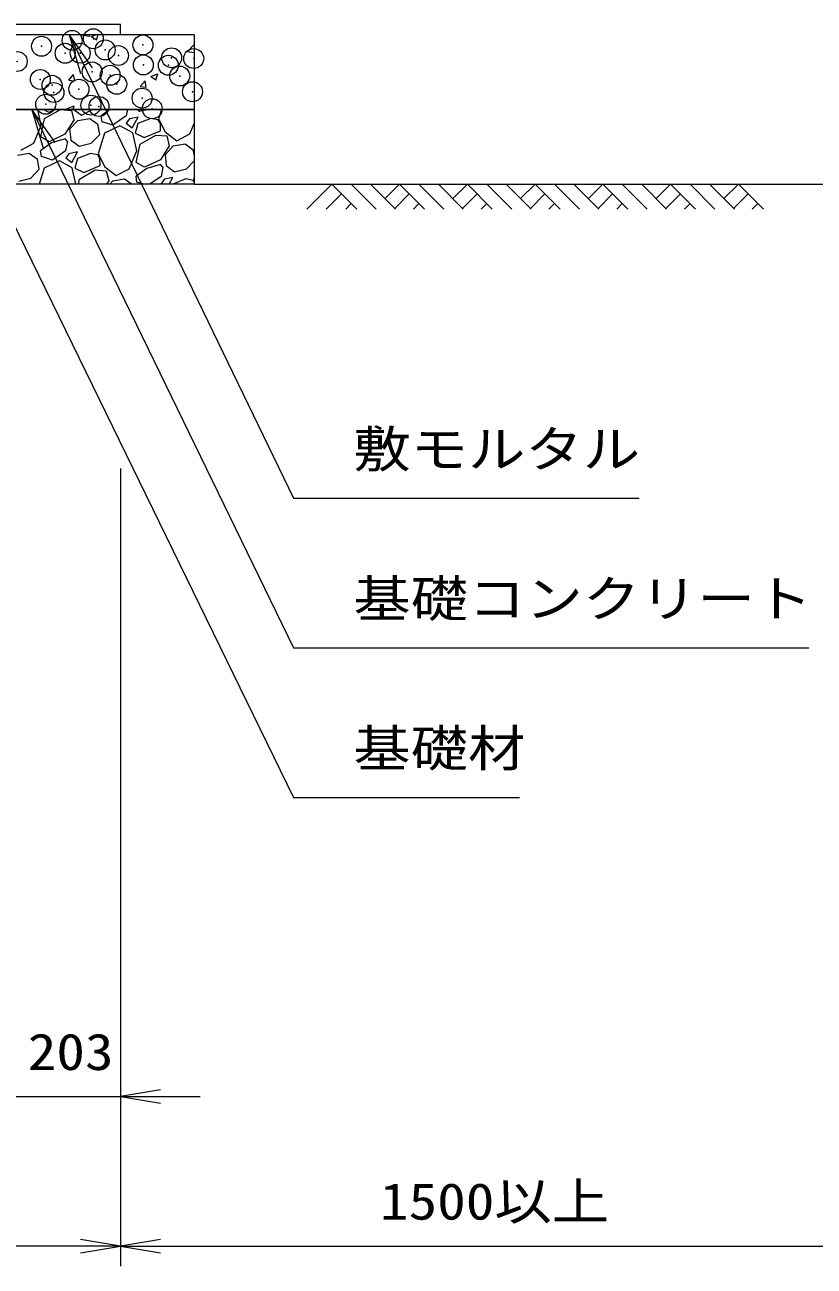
# Model space of a CAD drawing. Units: millimetres at full size; details may follow other scales. Extents: x -75200 to -41600, y 0 to 23760.
# Drawn here: x -47952 to -46369, y 13064 to 15554 of the extents above; entities that cross this region are included whole.
import ezdxf
from ezdxf.enums import TextEntityAlignment as Align

# ---------------------------------------------------------------- set-up
doc = ezdxf.new("R2010")
doc.units = ezdxf.units.MM
doc.header["$LTSCALE"] = 80.0044
doc.header["$PDMODE"] = 32
doc.header["$PDSIZE"] = 40
for name, color, linetype, lineweight in [('0_2', 4, 'Continuous', 13), ('寸法', 6, 'Continuous', 13), ('ﾊｯﾁﾝｸﾞ', 4, 'Continuous', 9)]:
    doc.layers.add(name, color=color, linetype=linetype, lineweight=lineweight)
doc.styles.add('ＭＳ ゴシック', font='')
doc.styles.get('ＭＳ ゴシック').set_extended_font_data('MS Gothic')

# ---------------------------------------------------------------- blocks, each defined once
blk = doc.blocks.new('open_arrow')
at = {"color": 0, "linetype": 'Continuous', "lineweight": -2}
blk.add_lwpolyline([(7.5, 1.25), (0, 0), (7.5, -1.25)], dxfattribs=at)

msp = doc.modelspace()

# ---------------------------------------------------------------- linework, layer by layer
at = {"layer": '0_2'}
msp.add_lwpolyline([(-47612.5, 15234), (-46260, 15234), (-46260, 17237)], dxfattribs=at)
at = {"layer": '0_2', "color": 7}
for points in [[(-48837.5, 15534), (-47760, 15534), (-47760, 15554), (-48837.5, 15554)], [(-54552.5, 15534), (-53327.5, 15534), (-53327.5, 14951), (-51927.5, 14951), (-51927.5, 15534), (-50237.5, 15534), (-50237.5, 14951), (-48837.5, 14951), (-48837.5, 15534), (-47612.5, 15534), (-47612.5, 15384), (-48687.5, 15384), (-48687.5, 14801), (-50387.5, 14801), (-50387.5, 15384), (-51777.5, 15384), (-51777.5, 14801), (-53477.5, 14801), (-53477.5, 15384), (-54552.5, 15384)], [(-47612.5, 15234), (-48687.5, 15234), (-48687.5, 15384), (-47612.5, 15384)]]:
    msp.add_lwpolyline(points, close=True, dxfattribs=at)
at = {"layer": '寸法'}
for p, q in [((-47760, 14664), (-47760, 13064)), ((-47760, 14664), (-47760, 13364)), ((-47760, 14664), (-47760, 13064)), ((-48123, 13404), (-47600, 13404)), ((-47760, 13104), (-54405, 13104)), ((-47760, 13104), (-46260, 13104))]:
    msp.add_line(p, q, dxfattribs=at)
for points in [[(-47863, 15534), (-47828.16, 15461.99), (-47413, 14604), (-46719.67, 14604)], [(-47938, 15384), (-47903.02, 15312.05), (-47413, 14304), (-46379.67, 14304)], [(-48013, 15234), (-47977.93, 15162.1), (-47413, 14004), (-46959.67, 14004)]]:
    msp.add_lwpolyline(points, dxfattribs=at)
at = {"layer": 'ﾊｯﾁﾝｸﾞ'}
for p, q in [((-47839.28, 15533.45), (-47821.5, 15530.7)), ((-47839.25, 15533.49), (-47838.76, 15534)), ((-47821.5, 15530.7), (-47821.88, 15534)), ((-47818.31, 15530.45), (-47809.07, 15534)), ((-47818.31, 15530.45), (-47808.36, 15523.74)), ((-47808.36, 15523.74), (-47804.92, 15534)), ((-47625.8, 15500.39), (-47612.5, 15514.25)), ((-47625.84, 15500.35), (-47612.5, 15498.28)), ((-47863.86, 15442.42), (-47854.22, 15453.91)), ((-47863.86, 15442.42), (-47851.91, 15441.37)), ((-47851.91, 15441.37), (-47854.22, 15453.91)), ((-47720.41, 15429.87), (-47710.77, 15441.36)), ((-47708.46, 15428.82), (-47710.77, 15441.35)), ((-47698.93, 15449.93), (-47684.92, 15455.3)), ((-47698.93, 15449.93), (-47688.98, 15443.22)), ((-47688.98, 15443.22), (-47684.93, 15455.3)), ((-47720.41, 15429.87), (-47708.46, 15428.82)), ((-47866.97, 15385.42), (-47852.97, 15390.8)), ((-47855.25, 15384), (-47852.97, 15390.8)), ((-47918.84, 15351.95), (-47925.8, 15384)), ((-47919.95, 15328.68), (-47912.12, 15365.53)), ((-47914.44, 15384), (-47903.5, 15378.59)), ((-47912.12, 15365.53), (-47880.6, 15383.73)), ((-47903.5, 15378.59), (-47890.85, 15384)), ((-47880.6, 15383.73), (-47858.54, 15381.92)), ((-47853.59, 15362.14), (-47871.35, 15334.11)), ((-47866.97, 15385.42), (-47864.86, 15384)), ((-47861.33, 15344.74), (-47845.43, 15362.01)), ((-47858.54, 15381.92), (-47853.59, 15362.14)), ((-47853.76, 15384), (-47838.53, 15372.46)), ((-47845.43, 15362.01), (-47821.83, 15365.93)), ((-47838.53, 15372.46), (-47816.13, 15384)), ((-47821.83, 15365.93), (-47805.45, 15354.37)), ((-47781.14, 15384), (-47798.93, 15371.07)), ((-47796.97, 15359.27), (-47798.93, 15371.07)), ((-47748.74, 15370.94), (-47775.23, 15352.42)), ((-47745.97, 15384), (-47748.74, 15370.94)), ((-47742.12, 15365.07), (-47748.51, 15356.53)), ((-47724.77, 15368.62), (-47742.12, 15365.07)), ((-47736.66, 15347.21), (-47724.77, 15368.62)), ((-47726.91, 15384), (-47721.69, 15380.09)), ((-47698.88, 15365.78), (-47725.23, 15355.42)), ((-47721.69, 15380.09), (-47705.57, 15384)), ((-47684.28, 15362.9), (-47698.88, 15365.78)), ((-47680.08, 15355.62), (-47684.28, 15362.9)), ((-47677.68, 15384), (-47683.77, 15364.81)), ((-47683.77, 15364.81), (-47670.28, 15338.65)), ((-47933.61, 15315.94), (-47918.84, 15351.95)), ((-47858.8, 15323.57), (-47861.33, 15344.74)), ((-47801.71, 15333.89), (-47805.45, 15354.37)), ((-47791.83, 15336.37), (-47805.01, 15294.81)), ((-47775.23, 15352.42), (-47796.97, 15359.27)), ((-47761.33, 15350.75), (-47791.83, 15336.37)), ((-47735.39, 15336.62), (-47761.33, 15350.75)), ((-47748.51, 15356.53), (-47736.66, 15347.21)), ((-47727.59, 15300.71), (-47735.39, 15336.62)), ((-47725.23, 15355.42), (-47730.36, 15336.3)), ((-47730.36, 15336.3), (-47712.26, 15327.35)), ((-47712.26, 15327.35), (-47679.84, 15341.21)), ((-47679.84, 15341.21), (-47680.08, 15355.62)), ((-47670.28, 15338.65), (-47647.28, 15321.21)), ((-47621.12, 15334.7), (-47612.5, 15355.72)), ((-47959.77, 15302.46), (-47933.61, 15315.94)), ((-47898.54, 15316.79), (-47920.17, 15301.07)), ((-47903.06, 15319.03), (-47919.95, 15328.68)), ((-47871.35, 15334.11), (-47903.06, 15319.03)), ((-47870.79, 15324.73), (-47898.54, 15316.79)), ((-47866.07, 15319.37), (-47870.79, 15324.73)), ((-47866.07, 15319.37), (-47869.99, 15300.94)), ((-47860.01, 15322.87), (-47842.94, 15310.09)), ((-47842.94, 15310.09), (-47818.83, 15315.93)), ((-47818.83, 15315.93), (-47801.71, 15333.89)), ((-47728.7, 15277.44), (-47720.88, 15314.29)), ((-47720.88, 15314.29), (-47689.36, 15332.49)), ((-47689.36, 15332.49), (-47667.3, 15330.67)), ((-47662.34, 15310.9), (-47680.11, 15282.86)), ((-47667.3, 15330.67), (-47662.34, 15310.9)), ((-47654.18, 15310.76), (-47630.58, 15314.69)), ((-47647.28, 15321.21), (-47621.12, 15334.7)), ((-47630.58, 15314.69), (-47614.21, 15303.13)), ((-47966.67, 15292.01), (-47943.07, 15295.93)), ((-47943.07, 15295.93), (-47926.7, 15284.37)), ((-47918.21, 15289.27), (-47920.17, 15301.07)), ((-47896.47, 15282.42), (-47918.21, 15289.27)), ((-47869.99, 15300.94), (-47896.47, 15282.42)), ((-47863.36, 15295.07), (-47869.75, 15286.53)), ((-47869.75, 15286.53), (-47857.9, 15277.21)), ((-47846.01, 15298.62), (-47863.36, 15295.07)), ((-47857.9, 15277.21), (-47846.01, 15298.62)), ((-47820.13, 15295.78), (-47846.47, 15285.42)), ((-47805.53, 15292.9), (-47820.13, 15295.78)), ((-47801.33, 15285.62), (-47805.53, 15292.9)), ((-47805.01, 15294.81), (-47791.53, 15268.65)), ((-47742.37, 15264.7), (-47727.59, 15300.71)), ((-47670.08, 15293.5), (-47654.18, 15310.76)), ((-47667.56, 15272.33), (-47670.08, 15293.5)), ((-47612.5, 15293.76), (-47614.21, 15303.13)), ((-47940.07, 15245.93), (-47922.96, 15263.89)), ((-47922.96, 15263.89), (-47926.7, 15284.37)), ((-47913.07, 15266.37), (-47923.34, 15234)), ((-47882.57, 15280.75), (-47913.07, 15266.37)), ((-47856.64, 15266.62), (-47882.57, 15280.75)), ((-47849.55, 15234), (-47856.64, 15266.62)), ((-47846.47, 15285.42), (-47851.6, 15266.3)), ((-47851.6, 15266.3), (-47833.5, 15257.35)), ((-47842.12, 15244.29), (-47810.6, 15262.49)), ((-47833.5, 15257.35), (-47801.09, 15271.21)), ((-47810.6, 15262.49), (-47788.54, 15260.67)), ((-47801.09, 15271.21), (-47801.33, 15285.62)), ((-47791.53, 15268.65), (-47768.53, 15251.21)), ((-47768.53, 15251.21), (-47742.37, 15264.7)), ((-47707.29, 15265.55), (-47728.93, 15249.82)), ((-47711.82, 15267.79), (-47728.7, 15277.44)), ((-47680.11, 15282.86), (-47711.82, 15267.79)), ((-47679.54, 15273.49), (-47707.29, 15265.55)), ((-47674.83, 15268.13), (-47679.54, 15273.49)), ((-47674.83, 15268.13), (-47678.74, 15249.7)), ((-47668.77, 15271.63), (-47651.69, 15258.85)), ((-47651.69, 15258.85), (-47627.58, 15264.69)), ((-47627.58, 15264.69), (-47612.5, 15280.52)), ((-47964.18, 15240.09), (-47940.07, 15245.93)), ((-47844.31, 15234), (-47842.12, 15244.29)), ((-47788.54, 15260.67), (-47783.59, 15240.9)), ((-47783.59, 15240.9), (-47787.96, 15234)), ((-47781.65, 15234), (-47775.43, 15240.76)), ((-47775.43, 15240.76), (-47751.83, 15244.69)), ((-47751.83, 15244.69), (-47736.69, 15234)), ((-47726.97, 15238.03), (-47728.93, 15249.82)), ((-47714.19, 15234), (-47726.97, 15238.03)), ((-47678.74, 15249.7), (-47701.19, 15234)), ((-47672.12, 15243.83), (-47678.51, 15235.29)), ((-47654.77, 15247.38), (-47672.12, 15243.83)), ((-47662.19, 15234), (-47654.77, 15247.38)), ((-47628.88, 15244.54), (-47655.23, 15234.18)), ((-47614.28, 15241.65), (-47628.88, 15244.54)), ((-47612.5, 15238.57), (-47614.28, 15241.65)), ((-47612.5, 15247.57), (-47613.77, 15243.57)), ((-47613.77, 15243.57), (-47612.5, 15241.1)), ((-47678.51, 15235.29), (-47676.87, 15234)), ((-47655.23, 15234.18), (-47655.28, 15234)), ((-47386.21, 15184), (-47336.21, 15234)), ((-47347.32, 15184), (-47316.77, 15214.56)), ((-47336.21, 15234), (-47286.21, 15184)), ((-47297.32, 15234), (-47247.32, 15184)), ((-47258.43, 15234), (-47208.43, 15184)), ((-47229.38, 15204.95), (-47200.33, 15234)), ((-47209.94, 15185.5), (-47180.89, 15214.56)), ((-47200.33, 15234), (-47150.33, 15184)), ((-47161.44, 15234), (-47111.44, 15184)), ((-47122.55, 15234), (-47072.55, 15184)), ((-47093.5, 15204.95), (-47064.45, 15234)), ((-47074.06, 15185.5), (-47045.01, 15214.56)), ((-47064.45, 15234), (-47014.45, 15184)), ((-47025.56, 15234), (-46975.56, 15184)), ((-46986.67, 15234), (-46936.67, 15184)), ((-46957.62, 15204.95), (-46928.57, 15234)), ((-46938.17, 15185.5), (-46909.12, 15214.56)), ((-46928.57, 15234), (-46878.57, 15184)), ((-46889.68, 15234), (-46839.68, 15184)), ((-46850.79, 15234), (-46800.79, 15184)), ((-46821.74, 15204.95), (-46792.69, 15234)), ((-46802.29, 15185.5), (-46773.24, 15214.56)), ((-46792.69, 15234), (-46742.69, 15184)), ((-46753.8, 15234), (-46703.8, 15184)), ((-46714.91, 15234), (-46664.91, 15184)), ((-46685.86, 15204.95), (-46656.8, 15234)), ((-46666.41, 15185.5), (-46637.36, 15214.56)), ((-46656.8, 15234), (-46606.8, 15184)), ((-46617.91, 15234), (-46567.91, 15184)), ((-46579.02, 15234), (-46529.02, 15184)), ((-46549.97, 15204.95), (-46520.92, 15234)), ((-46530.53, 15185.5), (-46501.48, 15214.56)), ((-46520.92, 15234), (-46470.92, 15184)), ((-47308.43, 15184), (-47297.32, 15195.11)), ((-47172.55, 15184), (-47161.44, 15195.11)), ((-47036.67, 15184), (-47025.56, 15195.11)), ((-46900.79, 15184), (-46889.68, 15195.11)), ((-46764.91, 15184), (-46753.8, 15195.11)), ((-46629.02, 15184), (-46617.91, 15195.11)), ((-46493.14, 15184), (-46482.03, 15195.11))]:
    msp.add_line(p, q, dxfattribs=at)
for p in [(-47857.07, 15522.35), (-47814.48, 15525.61), (-47918.36, 15510.61), (-47871, 15496.49), (-47840.84, 15496.62), (-47790.77, 15503.21), (-47764.23, 15491.98), (-47715.02, 15513.18), (-47967.15, 15479.99), (-47714.22, 15473.11), (-47664.05, 15472.38), (-47657.47, 15487.47), (-47613.2, 15485.91), (-47920.79, 15444.03), (-47816.91, 15459.03), (-47780.69, 15452.36), (-47641.32, 15450.93), (-47897.32, 15432.34), (-47893.45, 15417.74), (-47843.38, 15424.33), (-47767.63, 15434.3), (-47615.63, 15419.33), (-47909.95, 15394.29), (-47819.34, 15392.45), (-47716.66, 15406.53), (-47803.18, 15389.78), (-47696.42, 15385.27)]:
    msp.add_point(p, dxfattribs=at)

# ---------------------------------------------------------------- block references
at = {"layer": '寸法', "xscale": 10.7, "yscale": 10.7}
for p, rotation in [((-47863, 15534), 295.8), ((-47938, 15384), 295.9), ((-47760, 13104), 180)]:
    msp.add_blockref('open_arrow', p, dxfattribs=dict(at, rotation=rotation))
for p in [(-47760, 13404), (-47760, 13104)]:
    msp.add_blockref('open_arrow', p, dxfattribs=at)

# ---------------------------------------------------------------- texts
at = {"layer": '寸法', "style": 'ＭＳ ゴシック', "width": 1.15}
for s, p in [('敷モルタル', (-47293, 14644)), ('基礎コンクリート', (-47293, 14344)), ('基礎材', (-47293, 14044))]:
    msp.add_text(s, height=73.31, dxfattribs=at).set_placement(p, align=Align.BOTTOM_LEFT)
for s, p in [('203', (-47860, 13494)), ('1500以上', (-47010, 13194))]:
    msp.add_text(s, height=73.31, dxfattribs=at).set_placement(p, align=Align.MIDDLE_CENTER)

doc.saveas('drawing.dxf')
